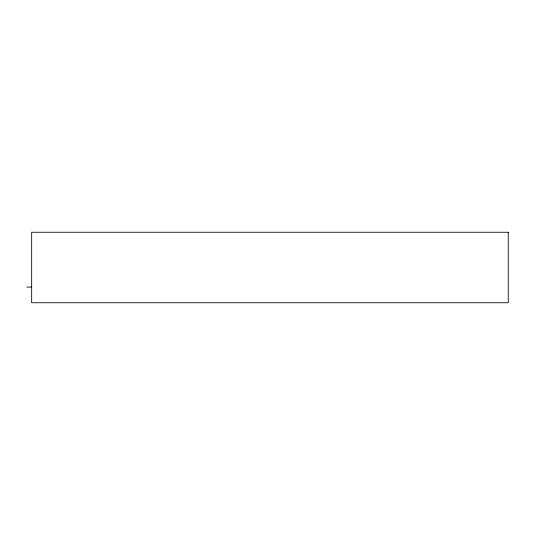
<?xml version="1.0" encoding="UTF-8"?>
<svg xmlns="http://www.w3.org/2000/svg" width="535" height="535" viewBox="0 0 535 535"><rect width="100%" height="100%" fill="white"/><g stroke="black" fill="none" stroke-linecap="round" stroke-linejoin="round"><path stroke-width="0.8" d="M26.75 287.081L31.665 287.081M508.25 232.257L31.665 232.257L31.665 302.743L508.25 302.743L508.25 232.257"/></g></svg>
